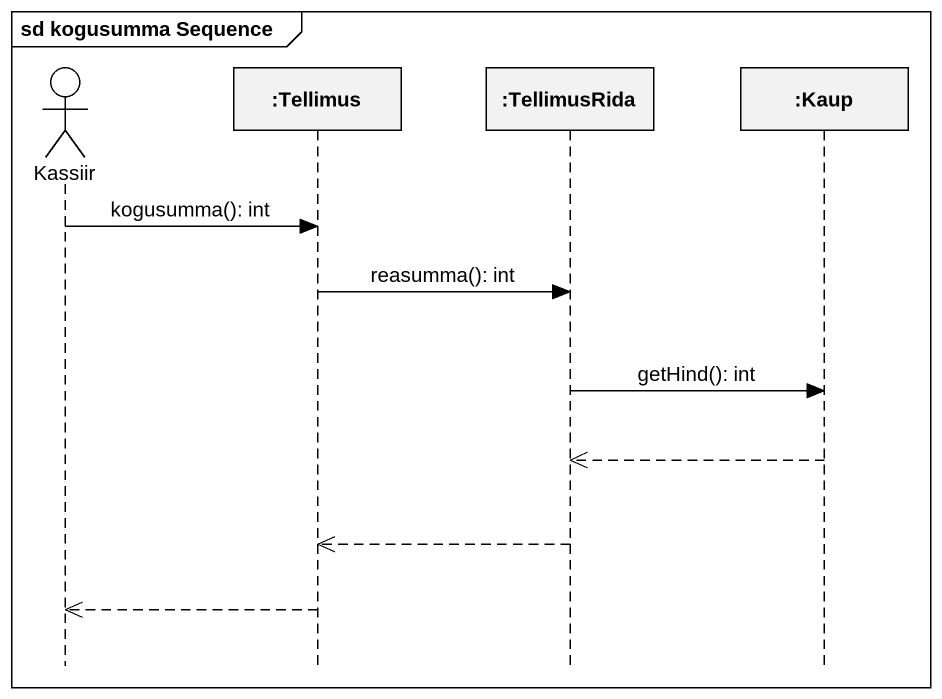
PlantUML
@startuml
mainframe sd kogusumma Sequence
hide footbox
actor Kassiir
participant ":Tellimus" as Tellimus
participant ":TellimusRida" as TellimusRida
participant ":Kaup" as Kaup

Kassiir -> Tellimus : kogusumma(): int
Tellimus -> TellimusRida : reasumma(): int
TellimusRida -> Kaup : getHind(): int
Kaup -->> TellimusRida
TellimusRida -->> Tellimus
Tellimus -->> Kassiir
@enduml
